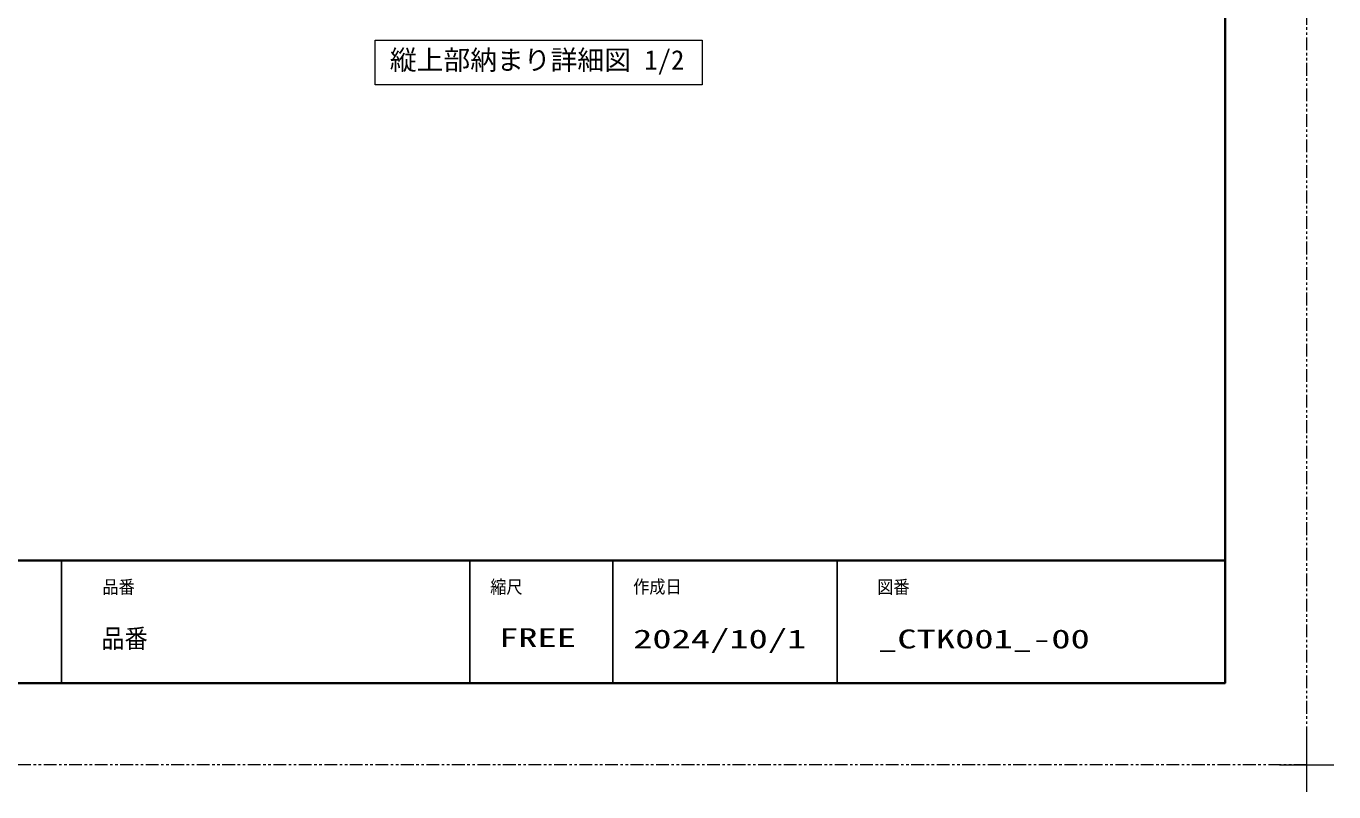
# Model space of a CAD drawing. Units: millimetres, scale not verified. Extents: x -1306 to 1306, y -607 to 607.
# Drawn here: x -240 to 400, y -607 to -232 of the extents above; entities that cross this region are included whole.
import ezdxf
from ezdxf.enums import TextEntityAlignment as Align

# ---------------------------------------------------------------- set-up
doc = ezdxf.new("R2010")
doc.units = ezdxf.units.MM
doc.header["$LTSCALE"] = 5
doc.linetypes.add('USER1', pattern=[2.5, 1.25, -0.25, 0.25, -0.25, 0.25, -0.25])
for name, color, linetype, lineweight in [('0-2_線(黄)', 2, 'Continuous', 15), ('0-6_0', 3, 'Continuous', 25), ('0-C_図面枠', 7, 'Continuous', 35), ('0-D_陰線', 4, 'USER1', 9), ('0-E_一般', 7, 'Continuous', 5)]:
    doc.layers.add(name, color=color, linetype=linetype, lineweight=lineweight)
doc.styles.add('ＭＳ ゴシック', font='')
doc.styles.get('ＭＳ ゴシック').set_extended_font_data('MS Gothic')

# ---------------------------------------------------------------- blocks, each defined once
blk = doc.blocks.new('グループ-13-1')
at = {"layer": '0-E_一般'}
for p, q in [((62041.6, -14029.5), (62041.6, -13365.5)), ((61709.6, -13697.5), (62373.6, -13697.5))]:
    blk.add_line(p, q, dxfattribs=at)

msp = doc.modelspace()

# ---------------------------------------------------------------- linework, layer by layer
at = {"layer": '0-2_線(黄)'}
msp.add_lwpolyline([(-69.395, -239.08), (90.872, -239.08), (90.872, -260.915), (-69.395, -260.915)], close=True, dxfattribs=at)
at = {"layer": '0-6_0', "color": 7}
for p, q in [((-222.964, -494), (-222.964, -554)), ((-22.964, -494), (-22.964, -554)), ((47.036, -494), (47.036, -554)), ((157.036, -494), (157.036, -554))]:
    msp.add_line(p, q, dxfattribs=at)
at = {"layer": '0-C_図面枠'}
msp.add_line((-1252.964, -494), (347.036, -494), dxfattribs=at)
msp.add_lwpolyline([(-1252.964, -554), (347.036, -554), (347.036, 554), (-1252.964, 554)], close=True, dxfattribs=at)
at = {"layer": '0-D_陰線'}
for q in [(387.036, 594), (-1292.964, -594)]:
    msp.add_line((387.036, -594), q, dxfattribs=at)

# ---------------------------------------------------------------- block references
at = {"layer": '0-D_陰線', "xscale": 0.04, "yscale": 0.04}
msp.add_blockref('グループ-13-1', (-2094.629, -46.1), dxfattribs=at)

# ---------------------------------------------------------------- texts
at = {"layer": '0-2_線(黄)', "style": 'ＭＳ ゴシック'}
msp.add_text('縦上部納まり詳細図 1/2', height=9.621, dxfattribs=at).set_placement((-62.147, -256.459), align=Align.BOTTOM_LEFT)
at = {"layer": '0-C_図面枠', "style": 'ＭＳ ゴシック'}
for s, height, width, p in [('品番', 6.452, 0.9, (-202.964, -512.073)), ('縮尺', 6.452, 0.9, (-12.964, -512.038)), ('作成日', 6.452, 0.9, (57.036, -511.963)), ('図番', 6.452, 0.9, (176.633, -512.073)), ('品番 ', 9.236, 0.9, (-203.459, -539.518)), ('FREE', 9.238, 1.5, (-8.665, -539.129)), ('2024/10/1', 9.238, 1.5, (57.036, -539.776)), ('_CTK001_-00', 9.238, 1.5, (177.071, -539.776))]:
    msp.add_text(s, height=height, dxfattribs=dict(at, width=width)).set_placement(p, align=Align.BOTTOM_LEFT)

doc.saveas('drawing.dxf')
